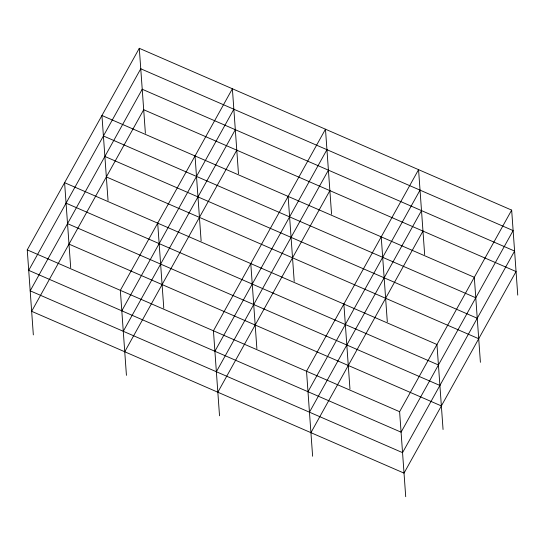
<?xml version="1.0" encoding="UTF-8"?>
<svg xmlns="http://www.w3.org/2000/svg" width="545" height="545" viewBox="0 0 545 545"><rect width="100%" height="100%" fill="white"/><g stroke="black" fill="none" stroke-linecap="round" stroke-linejoin="round"><path stroke-width="0.82" d="M33.34 334.889L27.25 249.883L139.288 48.301L511.66 210.111L517.75 295.118M121.808 310.814L233.853 109.232M123.279 331.285L235.317 129.703M124.744 351.763L236.782 150.182M214.9 351.266L326.939 149.684M216.372 371.738L328.41 170.156M217.837 392.216L329.875 190.634M307.993 391.719L420.031 190.137M309.458 412.19L421.503 210.608M310.929 432.669L422.968 231.087M405.712 496.699L399.614 411.693L511.66 210.111M103.414 135.971L475.778 297.781M104.878 156.449L477.243 318.26M106.343 176.921L478.714 338.731M66.068 203.162L438.432 364.973M67.532 223.641L439.897 385.451M68.997 244.112L441.368 405.923M27.25 249.883L399.614 411.693M480.404 362.309L474.314 277.31L101.942 115.499L108.039 200.499M443.058 429.501L436.961 344.501L64.596 182.691L70.687 267.69M424.657 254.665L418.567 169.659L306.528 371.24L312.619 456.247M381.221 236.857L387.311 321.857M343.875 304.049L349.965 389.048M331.564 214.212L325.474 129.206L213.436 330.788L219.526 415.794M288.128 196.404L294.218 281.404M250.782 263.596L256.872 348.596M238.472 173.76L232.381 88.753L120.343 290.335L126.433 375.342M195.035 155.952L201.125 240.951M157.689 223.143L163.779 308.143M139.288 48.301L145.386 133.307M140.76 68.779L28.715 270.361L401.086 432.171L513.124 230.59L140.76 68.779M142.225 89.251L30.186 290.832L402.551 452.643L514.589 251.061L142.225 89.251M143.696 109.729L31.651 311.311L404.022 473.121L516.061 271.539L143.696 109.729"/></g></svg>
